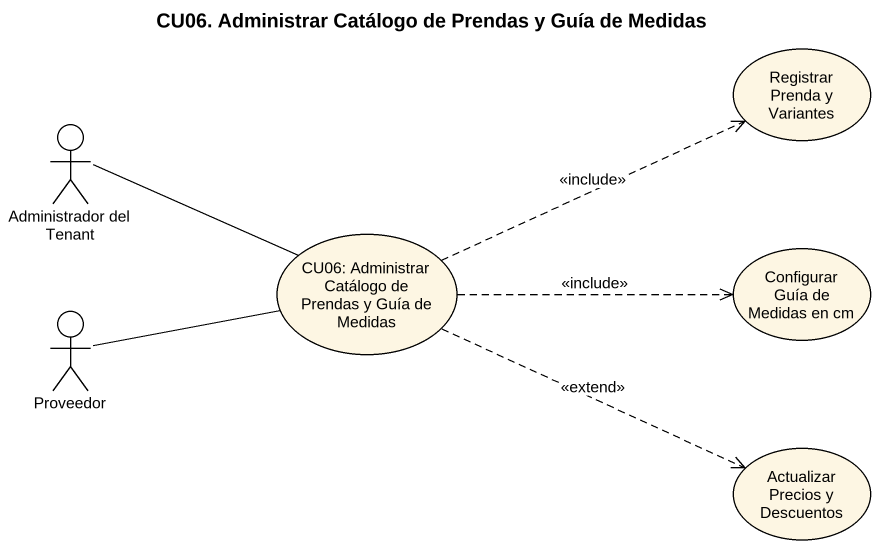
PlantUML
@startuml
title CU06. Administrar Catálogo de Prendas y Guía de Medidas
usecase "Registrar Prenda y Variantes" as Registrar_Prenda_y_Variantes
actor "Administrador del Tenant" as Administrador_del_Tenant
usecase "CU06: Administrar Catálogo de Prendas y Guía de Medidas" as CU06_Administrar_Catálogo
usecase "Configurar Guía de Medidas en cm" as Configurar_Guía_de_Medidas
actor Proveedor
usecase "Actualizar Precios y Descuentos" as Actualizar_Precios_y
Administrador_del_Tenant -right- CU06_Administrar_Catálogo
CU06_Administrar_Catálogo .right.> Registrar_Prenda_y_Variantes : <<include>>
CU06_Administrar_Catálogo .right.> Configurar_Guía_de_Medidas : <<include>>
CU06_Administrar_Catálogo -left- Proveedor
CU06_Administrar_Catálogo .right.> Actualizar_Precios_y : <<extend>>
@enduml
